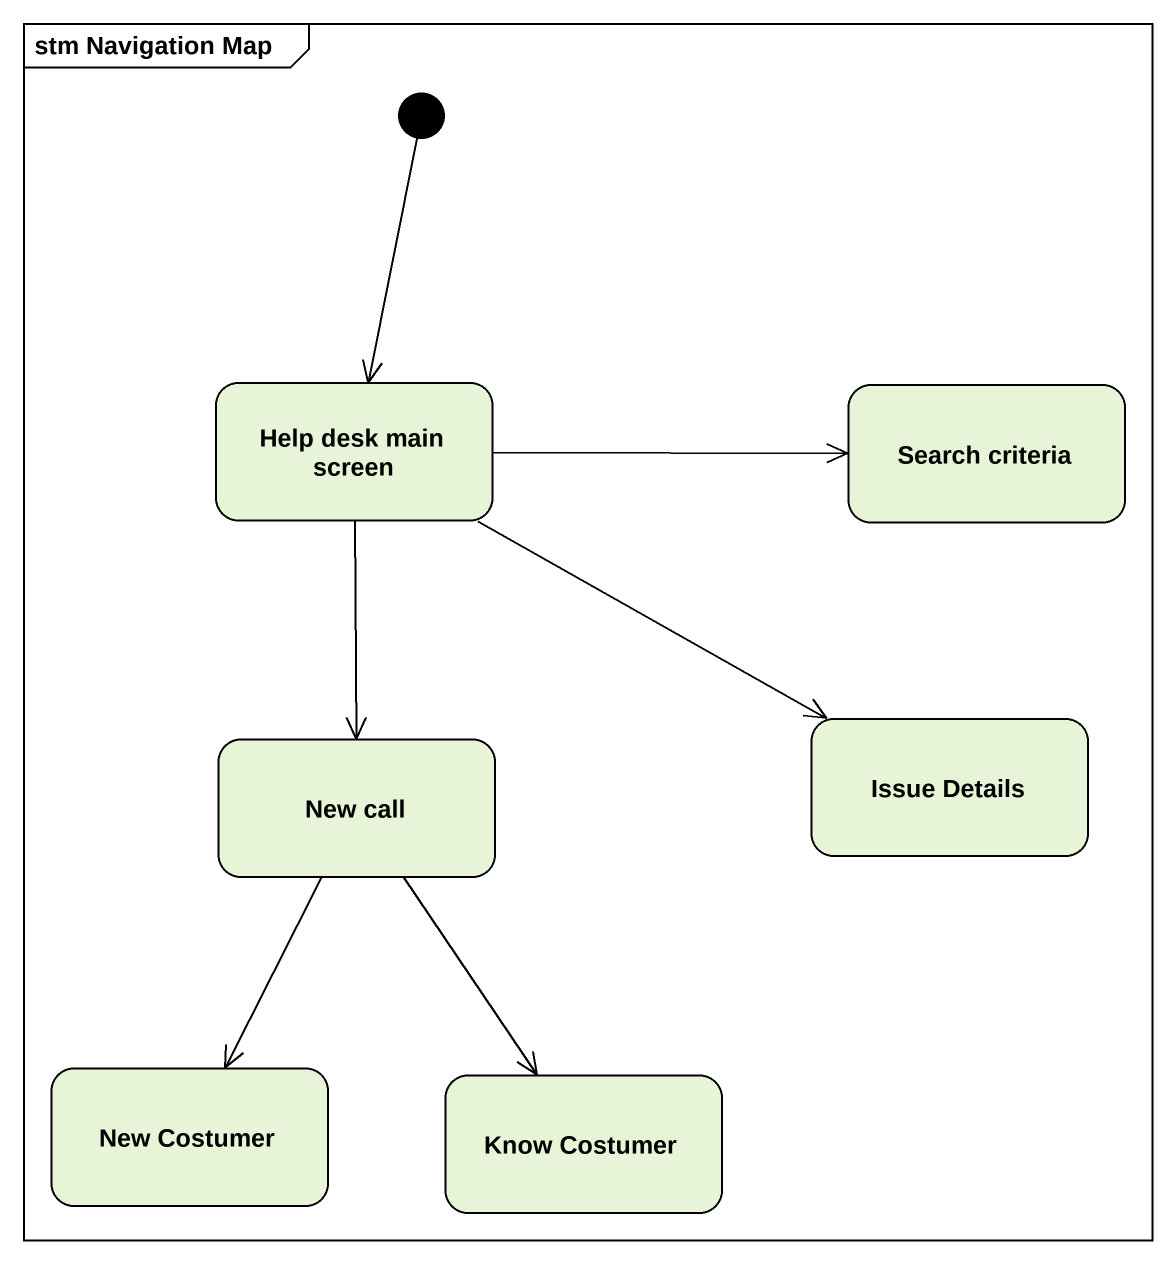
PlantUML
@startuml
mainframe stm Navigation Map
hide empty description
state "Help desk main screen" as Help_desk_main_screen
state "Search criteria" as Search_criteria
state "Issue Details" as Issue_Details
state "New call" as New_call
state "New Costumer" as New_Costumer
state "Know Costumer" as Know_Costumer
[*] --> Help_desk_main_screen
Help_desk_main_screen -right-> Search_criteria
Help_desk_main_screen -right-> Issue_Details
Help_desk_main_screen --> New_call
New_call --> New_Costumer
New_call --> Know_Costumer
@enduml
